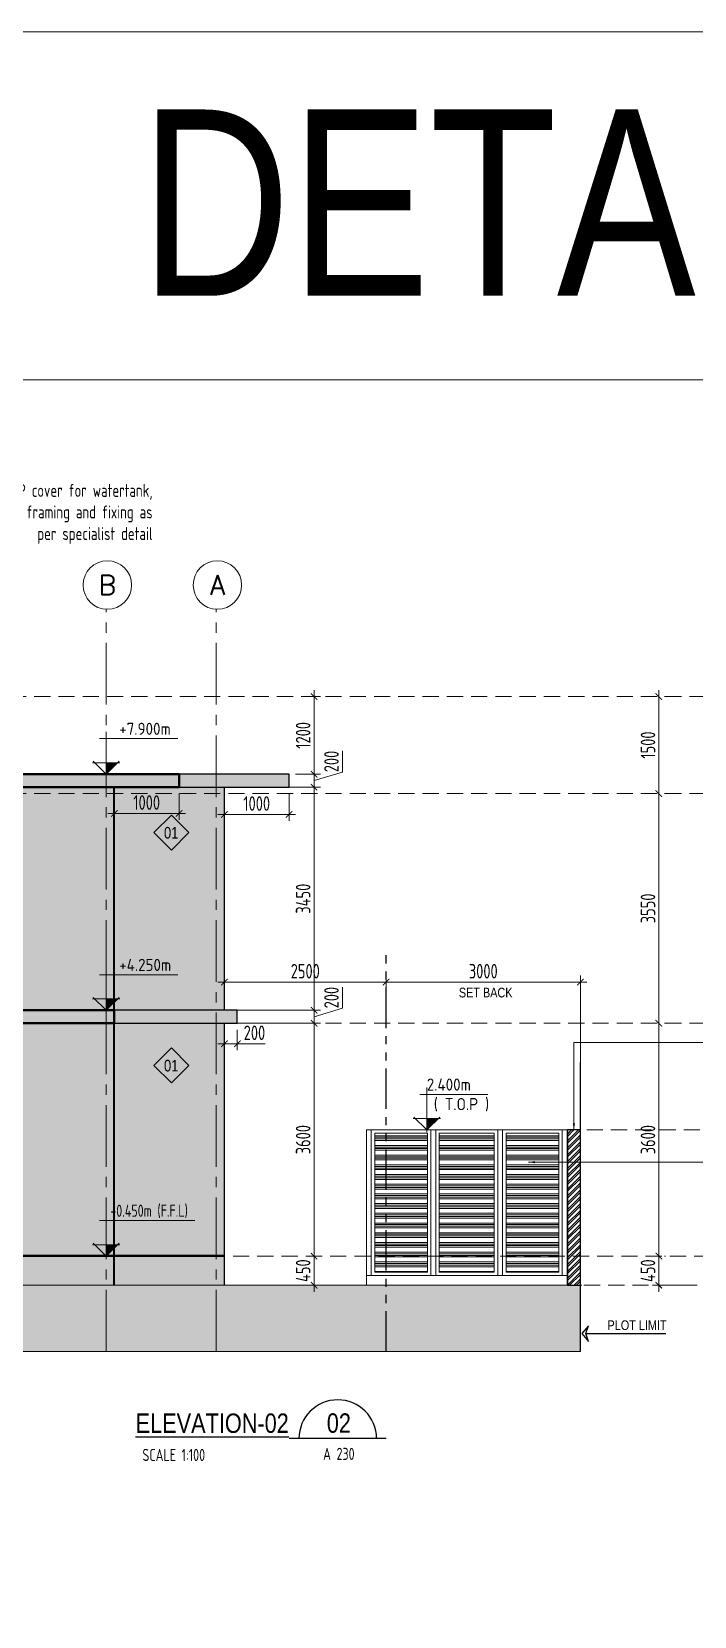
# Model space of a CAD drawing. Header units: millimetres. Extents: x -30697 to 201471, y -29614 to 19378.
# Drawn here: x 55578 to 65814, y -5118 to 19378 of the extents above; entities that cross this region are included whole.
import ezdxf
from ezdxf.enums import TextEntityAlignment as Align

# ---------------------------------------------------------------- set-up
doc = ezdxf.new("R2010")
doc.units = ezdxf.units.MM
doc.header["$MEASUREMENT"] = 0
doc.header["$PDMODE"] = 1
for name, pattern in [('1735 X DT-5BR-ELE_02$0$DASHED', [0.75, 0.5, -0.25]), ('1735 X DT-5BR-ELE_02$0$PHANTOM', [2.5, 1.25, -0.25, 0.25, -0.25, 0.25, -0.25]), ('ACAD_ISO02W100', [15, 12, -3]), ('CENTER2', [28.575, 19.05, -3.175, 3.175, -3.175])]:
    doc.linetypes.add(name, pattern=pattern)
for name, color, linetype, lineweight, plot in [('00--ORIGIN', 6, 'Continuous', 0, False), ('00--ORIGIN POINT', 200, 'Continuous', 20, False), ('1735 X DT-5BR-ELE_02$0$00--ORIGIN', 6, 'Continuous', 0, False), ('1735 X DT-5BR-ELE_02$0$00--ORIGIN POINT', 200, 'Continuous', 20, False)]:
    doc.layers.add(name, color=color, linetype=linetype, lineweight=lineweight, plot=plot)
for name, color, linetype in [('01--VIEW-TITLE', 7, 'Continuous'), ('05--PLOT MARK', 2, 'Continuous'), ('08--WINREF-1', 8, 'Continuous'), ('1735 X DT-5BR-ELE_02$0$0-LOUVERS', 252, 'Continuous'), ('1735 X DT-5BR-ELE_02$0$PLOT', 10, 'Continuous'), ('1735 X DT-5BR-ELE_02$0$Z-BUILDING SETBACK', 150, '1735 X DT-5BR-ELE_02$0$PHANTOM')]:
    doc.layers.add(name, color=color, linetype=linetype)
for name, color, linetype, lineweight in [('03--GRID', 252, 'CENTER2', 5), ('03--GRIDBUBBLE', 8, 'Continuous', 18), ('03--GRIDTEXT', 4, 'Continuous', 40), ('05--LEADER', 8, 'Continuous', 13), ('05--TEXT-2', 2, 'Continuous', 25), ('05--TEXT-3', 3, 'Continuous', 35), ('07--DIM-2', 2, 'Continuous', 25), ('08--TAG REF', 7, 'Continuous', 25), ('1735 X DT-5BR-ELE_02$0$04--HATCH-3', 251, 'Continuous', 9), ('1735 X DT-5BR-ELE_02$0$06--LINE-2', 2, 'Continuous', 25), ('1735 X DT-5BR-ELE_02$0$06--LINE-3', 3, 'Continuous', 35), ('1735 X DT-5BR-ELE_02$0$06--LINE-4', 4, 'Continuous', 40), ('1735 X DT-5BR-ELE_02$0$07--DIM-2', 2, 'Continuous', 25), ('1735 X DT-5BR-ELE_02$0$F--BLOCKWALL-2', 2, 'Continuous', 25), ('1735 X DT-5BR-ELE_02$0$G--STELWRK-0', 8, 'Continuous', 13), ('1735 X DT-5BR-ELE_02$0$Q--KERBS', 1, 'Continuous', 18), ('1735 X DT-5BR-ELE_02$0$W--ELV-1', 250, '1735 X DT-5BR-ELE_02$0$DASHED', 9), ('1735 X DT-5BR-ELE_02$0$Z--GROOVES', 7, 'Continuous', 9), ('1735 X DT-5BR-ELE_02$0$Z--GROOVES-DUMMY.', 252, 'Continuous', 9), ('M--PLASTER-0', 8, 'Continuous', 13), ('W--ELEV-2', 7, 'Continuous', 20)]:
    doc.layers.add(name, color=color, linetype=linetype, lineweight=lineweight)
doc.layers.add('1735 X DT-5BR-ELE_02$0$L--SHADE-1', color=7, linetype='Continuous', lineweight=20, true_color=0xf5f5f5)
doc.styles.add('Ariel', font='arial.ttf', dxfattribs={"width": 0.8})
doc.styles.add('ISO', font='isocp2.shx', dxfattribs={"width": 0.8})
doc.styles.add('ROMANS', font='romans.shx')
doc.styles.add('style1', font='arial.ttf', dxfattribs={"width": 0.8, "height": 250})
doc.dimstyles.new('1-100_AR', dxfattribs={"dimtxt": 225, "dimasz": 100, "dimexe": 100, "dimexo": 100, "dimgap": 0, "dimtad": 0, "dimzin": 12, "dimdsep": 46, "dimtxsty": 'ISO', "dimblk": 'ARCHTICK', "dimcen": 100, "dimdle": 100, "dimclrd": 8, "dimclre": 9, "dimclrt": 2, "dimadec": 0, "dimazin": 0, "dimtfac": 1, "dimtmove": 0, "dimatfit": 2, "dimldrblk": 'ARCHTICK', "dimfxl": 1, "dimtvp": 0.75, "dimtolj": 1, "dimtzin": 12, "dimlwd": 9, "dimlwe": 9, "dimarcsym": 0})
doc.dimstyles.new('Copy of 1-100_AR LEADER', dxfattribs={"dimtxt": 200, "dimasz": 100, "dimexe": 100, "dimexo": 100, "dimgap": 0, "dimtad": 0, "dimdec": 0, "dimzin": 12, "dimdsep": 46, "dimtxsty": 'ISO', "dimcen": 150, "dimdle": 100, "dimclrd": 8, "dimclre": 9, "dimclrt": 2, "dimadec": 0, "dimazin": 0, "dimtfac": 1, "dimtdec": 0, "dimtmove": 0, "dimatfit": 2, "dimfxl": 1, "dimtvp": 0.75, "dimtolj": 1, "dimtzin": 12, "dimlwd": 9, "dimlwe": 9, "dimarcsym": 0})
pattern_1 = [(180, (-108127.42, 12586.46), (-3e-14, -150), []), (180, (-108152.42, 12611.46), (-3e-14, -150), []), (180, (-108177.42, 12636.46), (-3e-14, -150), []), (180, (-108202.42, 12661.46), (-3e-14, -150), [])]

# ---------------------------------------------------------------- blocks, each defined once
blk = doc.blocks.new('*U382')
at = {"layer": '1735 X DT-5BR-ELE_02$0$Z--GROOVES-DUMMY.', "ltscale": 25, "transparency": 33554623}
h = blk.add_hatch(color=256, dxfattribs=at)
h.dxf.hatch_style = 1
h.paths.add_polyline_path([(0, 15), (0, 0), (9775, 0), (9775, 15)])
at = {"layer": '1735 X DT-5BR-ELE_02$0$Z--GROOVES', "ltscale": 25}
blk.add_lwpolyline([(0, 15), (0, 0), (9775, 0), (9775, 15)], close=True, dxfattribs=at)
blk = doc.blocks.new('*U379')
at = {"layer": '1735 X DT-5BR-ELE_02$0$Z--GROOVES-DUMMY.', "ltscale": 25, "transparency": 33554623}
h = blk.add_hatch(color=256, dxfattribs=at)
h.dxf.hatch_style = 1
h.paths.add_polyline_path([(0, 15), (0, 0), (1700, 0), (1700, 15)])
at = {"layer": '1735 X DT-5BR-ELE_02$0$Z--GROOVES', "ltscale": 25}
blk.add_lwpolyline([(0, 15), (0, 0), (1700, 0), (1700, 15)], close=True, dxfattribs=at)
blk = doc.blocks.new('*U372')
at = {"layer": '1735 X DT-5BR-ELE_02$0$L--SHADE-1', "transparency": 33554687}
h = blk.add_hatch(color=256, dxfattribs=at)
h.dxf.hatch_style = 1
h.paths.add_polyline_path([(0, 0), (-1700, 0), (-1700, -200), (0, -200)])
at = {"layer": '1735 X DT-5BR-ELE_02$0$06--LINE-2'}
blk.add_lwpolyline([(0, 0), (-1700, 0), (-1700, -200), (0, -200)], close=True, dxfattribs=at)
blk = doc.blocks.new('*U373')
at = {"layer": '1735 X DT-5BR-ELE_02$0$L--SHADE-1', "transparency": 33554687}
h = blk.add_hatch(color=256, dxfattribs=at)
h.dxf.hatch_style = 1
h.paths.add_polyline_path([(0, 0), (-1900, 0), (-1900, -200), (0, -200)])
at = {"layer": '1735 X DT-5BR-ELE_02$0$06--LINE-2'}
blk.add_lwpolyline([(0, 0), (-1900, 0), (-1900, -200), (0, -200)], close=True, dxfattribs=at)
blk = doc.blocks.new('*U375')
at = {"layer": '1735 X DT-5BR-ELE_02$0$L--SHADE-1', "transparency": 33554687}
h = blk.add_hatch(color=256, dxfattribs=at)
h.dxf.hatch_style = 1
h.paths.add_polyline_path([(0, 200), (-18350, 200), (-18350, 0), (0, 0)])
at = {"layer": '1735 X DT-5BR-ELE_02$0$06--LINE-4'}
blk.add_lwpolyline([(0, 200), (-18350, 200), (-18350, 0), (0, 0)], close=True, dxfattribs=at)
blk = doc.blocks.new('*U378')
at = {"layer": '1735 X DT-5BR-ELE_02$0$L--SHADE-1', "transparency": 33554687}
h = blk.add_hatch(color=256, dxfattribs=at)
h.dxf.hatch_style = 1
h.paths.add_polyline_path([(0, 200), (-16550, 200), (-16550, 0), (0, 0)])
at = {"layer": '1735 X DT-5BR-ELE_02$0$06--LINE-4'}
blk.add_lwpolyline([(0, 200), (-16550, 200), (-16550, 0), (0, 0)], close=True, dxfattribs=at)
blk = doc.blocks.new('1735 X DT-5BR-ELE_02$0$WATER ENC')
at = {"layer": '1735 X DT-5BR-ELE_02$0$G--STELWRK-0'}
h = blk.add_hatch(dxfattribs=at)
h.set_pattern_fill('ANSI34', color=252, scale=200, angle=135, style=0)
h.set_pattern_definition(pattern_1)
h.paths.add_polyline_path([(943, -50), (128, -50), (128, -2200), (943, -2200)])
h = blk.add_hatch(dxfattribs=at)
h.set_pattern_fill('ANSI34', color=252, scale=200, angle=135, style=0)
h.set_pattern_definition(pattern_1)
h.paths.add_polyline_path([(1124, -50), (1977, -50), (1977, -2200), (1124, -2200)])
h = blk.add_hatch(dxfattribs=at)
h.set_pattern_fill('ANSI34', color=252, scale=200, angle=135, style=0)
h.set_pattern_definition([(180, (-107094.09, 12586.46), (-3e-14, -150), []), (180, (-107119.09, 12611.46), (-3e-14, -150), []), (180, (-107144.09, 12636.46), (-3e-14, -150), []), (180, (-107169.09, 12661.46), (-3e-14, -150), [])])
h.paths.add_polyline_path([(2157, -50), (2972, -50), (2972, -2200), (2157, -2200)])
blk.add_lwpolyline([(3100, -2250), (3100, 0), (0, 0), (0, -2250)], dxfattribs=at)
blk.add_lwpolyline([(3100, -2250), (3100, 0), (0, 0), (0, -2250)], dxfattribs=at)
for points in [[(0, 0), (75, 0), (75, -2250), (0, -2250)], [(996, 0), (1071, 0), (1071, -2250), (996, -2250)], [(2029, 0), (2104, 0), (2104, -2250), (2029, -2250)], [(3025, 0), (3100, 0), (3100, -2250), (3025, -2250)], [(943, -50), (128, -50), (128, -2200), (943, -2200)], [(1124, -50), (1977, -50), (1977, -2200), (1124, -2200)], [(2157, -50), (2972, -50), (2972, -2200), (2157, -2200)], [(0, -2400), (3100, -2400), (3100, -2250), (0, -2250)]]:
    blk.add_lwpolyline(points, close=True, dxfattribs=at)
blk = doc.blocks.new('1735 X DT-5BR-ELE_02')
at = {"layer": '1735 X DT-5BR-ELE_02$0$04--HATCH-3'}
h = blk.add_hatch(color=251, dxfattribs=at)
h.dxf.hatch_style = 1
h.paths.add_polyline_path([(34054, 0), (64054, 0), (64054, -1025), (34054, -1025)])
at = {"layer": '1735 X DT-5BR-ELE_02$0$F--BLOCKWALL-2', "transparency": 33554687}
h = blk.add_hatch(dxfattribs=at)
h.set_pattern_fill('ANSI32', color=252, scale=200)
h.paths.add_polyline_path([(63854, 0), (64054, 0), (64054, 2400), (63854, 2400)])
at = {"layer": '1735 X DT-5BR-ELE_02$0$L--SHADE-1', "transparency": 33554687}
h = blk.add_hatch(color=256, dxfattribs=at)
h.dxf.hatch_style = 1
h.paths.add_polyline_path([(51804, 4250), (56854, 4250), (56854, 7700), (51804, 7700)])
h = blk.add_hatch(color=256, dxfattribs=at)
h.dxf.hatch_style = 1
h.paths.add_polyline_path([(56854, 7700), (58554, 7700), (58554, 4250), (56854, 4250)])
h = blk.add_hatch(color=256, dxfattribs=at)
h.dxf.hatch_style = 1
h.paths.add_polyline_path([(56854, 4050), (51804, 4050), (51804, 465), (56854, 465)])
h = blk.add_hatch(color=256, dxfattribs=at)
h.dxf.hatch_style = 1
h.paths.add_polyline_path([(58554, 4050), (56854, 4050), (56854, 465), (58554, 465)])
h = blk.add_hatch(color=256, dxfattribs=at)
h.dxf.hatch_style = 1
h.paths.add_polyline_path([(40504, 450), (58554, 450), (58554, 0), (40504, 0)])
at = {"layer": '1735 X DT-5BR-ELE_02$0$00--ORIGIN'}
for points in [[(51804, 4250), (56854, 4250), (56854, 7700), (51804, 7700)], [(56854, 7700), (58554, 7700), (58554, 4250), (56854, 4250)], [(56854, 4050), (51804, 4050), (51804, 465), (56854, 465)], [(58554, 4050), (56854, 4050), (56854, 465), (58554, 465)], [(40504, 450), (58554, 450), (58554, 0), (40504, 0)]]:
    blk.add_lwpolyline(points, close=True, dxfattribs=at)
at = {"layer": '1735 X DT-5BR-ELE_02$0$00--ORIGIN POINT', "ltscale": 25}
blk.add_lwpolyline([(34054, 0), (64054, 0), (64054, -1025), (34054, -1025)], close=True, dxfattribs=at)
at = {"layer": '1735 X DT-5BR-ELE_02$0$06--LINE-2'}
for p, q in [((57854, 7700), (57854, 7900)), ((40504, 450), (56854, 450)), ((56854, 450), (58554, 450))]:
    blk.add_line(p, q, dxfattribs=at)
at = {"layer": '1735 X DT-5BR-ELE_02$0$06--LINE-3'}
for p, q in [((56854, 4250), (56854, 7700)), ((56854, 0), (56854, 4050))]:
    blk.add_line(p, q, dxfattribs=at)
at = {"layer": '1735 X DT-5BR-ELE_02$0$07--DIM-2'}
for p, q in [((58554, 4250), (58554, 7700)), ((58554, 0), (58554, 4050))]:
    blk.add_line(p, q, dxfattribs=at)
at = {"layer": '1735 X DT-5BR-ELE_02$0$F--BLOCKWALL-2'}
blk.add_lwpolyline([(63854, 0), (64054, 0), (64054, 2400), (63854, 2400)], close=True, dxfattribs=at)
at = {"layer": '1735 X DT-5BR-ELE_02$0$PLOT', "linetype": '1735 X DT-5BR-ELE_02$0$DASHED', "ltscale": 300, "const_width": 25, "flags": 128}
blk.add_lwpolyline([(64054, -1025), (64054, 3443)], dxfattribs=at)
at = {"layer": '1735 X DT-5BR-ELE_02$0$Q--KERBS'}
blk.add_lwpolyline([(64079, 0), (34054, 0)], dxfattribs=at)
at = {"layer": '1735 X DT-5BR-ELE_02$0$W--ELV-1', "ltscale": 500}
for p, q in [((67491, 9100), (33133, 9100)), ((67491, 9100), (33133, 9100)), ((67491, 7600), (33133, 7600)), ((67491, 4050), (33133, 4050)), ((67402, 2400), (64054, 2400)), ((67563, 450), (33133, 450)), ((68109, 0), (33133, 0))]:
    blk.add_line(p, q, dxfattribs=at)
at = {"layer": '1735 X DT-5BR-ELE_02$0$Z-BUILDING SETBACK', "ltscale": 500}
blk.add_line((61054, -1025), (61054, 5152), dxfattribs=at)
at = {"layer": '1735 X DT-5BR-ELE_02$0$0-LOUVERS', "xscale": -1}
blk.add_blockref('1735 X DT-5BR-ELE_02$0$WATER ENC', (63849, 2402), dxfattribs=at)
at = {"layer": '1735 X DT-5BR-ELE_02$0$06--LINE-2'}
for name, p in [('*U372', (59554, 7900)), ('*U373', (58754, 4250))]:
    blk.add_blockref(name, p, dxfattribs=at)
at = {"layer": '1735 X DT-5BR-ELE_02$0$06--LINE-4'}
for name, p in [('*U375', (57854, 7700)), ('*U378', (56854, 4050))]:
    blk.add_blockref(name, p, dxfattribs=at)
at = {"layer": '1735 X DT-5BR-ELE_02$0$Z--GROOVES-DUMMY.', "ltscale": 25, "xscale": -1, "rotation": 180}
blk.add_blockref('*U382', (47404, 465), dxfattribs=at)
at = {"layer": '1735 X DT-5BR-ELE_02$0$Z--GROOVES-DUMMY.', "ltscale": 25, "rotation": 180}
blk.add_blockref('*U379', (58554, 465), dxfattribs=at)
blk = doc.blocks.new('V-TITLE1')
at = {"layer": '01--VIEW-TITLE', "color": 4}
blk.add_line((1000, 0), (-1000, 0), dxfattribs=at)
at = {"layer": '01--VIEW-TITLE', "color": 2}
blk.add_arc((0, 0), 800, 0, 180, dxfattribs=at)
at = {"layer": '01--VIEW-TITLE', "color": 4, "style": 'Ariel', "width": 0.8}
blk.add_attdef('VIEWREF', text='', height=400, dxfattribs=at).set_placement((-1008, 118), align=Align.RIGHT)
blk.add_attdef('VREF', text='', height=400, dxfattribs=at).set_placement((23, 321), align=Align.MIDDLE)
at = {"layer": '01--VIEW-TITLE', "color": 2, "style": 'ISO', "width": 0.8}
blk.add_attdef('SCALE', text='', height=250, dxfattribs=at).set_placement((-1028, -462), align=Align.RIGHT)
blk.add_attdef('DWGREF', text='', height=250, dxfattribs=at).set_placement((23, -315), align=Align.MIDDLE)
blk = doc.blocks.new('*U29')
at = {"color": 2}
for p, q in [((1256, 734), (-141, 734)), ((0, 875), (0, -46)), ((-280, 234), (280, 234)), ((0, 0), (-267, 267)), ((267, 267), (0, 0))]:
    blk.add_line(p, q, dxfattribs=at)
blk.add_solid([(0, 234), (234, 234), (0, 0), (234, 234)], dxfattribs=at)
at = {"layer": '00--ORIGIN POINT', "linetype": 'ACAD_ISO02W100', "ltscale": 5}
blk.add_line((270, 0), (-270, 0), dxfattribs=at)
at = {"style": 'ISO', "width": 0.8}
for tag, p in [('LEVEL', (225, 782)), ('FLOOR', (225, 406))]:
    blk.add_attdef(tag, p, '', height=250, dxfattribs=at)
blk = doc.blocks.new('_ArchTick')
at = {"color": 0, "const_width": 0.15}
blk.add_lwpolyline([(-0.5, -0.5), (0.5, 0.5)], dxfattribs=at)
blk = doc.blocks.new('*D45')
at = {"layer": '07--DIM-2', "color": 8, "lineweight": 9, "transparency": 16777216}
blk.add_line((65267, 350), (65267, 4150), dxfattribs=at)
at = {"layer": '07--DIM-2', "color": 9, "lineweight": 9, "transparency": 16777216}
for p, q in [((65355, 4050), (65367, 4050)), ((65355, 450), (65367, 450))]:
    blk.add_line(p, q, dxfattribs=at)
at = {"layer": 'Defpoints', "color": 0, "transparency": 16777216}
for p in [(65255, 4050), (65267, 4050), (65255, 450)]:
    blk.add_point(p, dxfattribs=at)
at = {"layer": '07--DIM-2', "color": 8, "lineweight": 9, "transparency": 16777216, "xscale": 100, "yscale": 100, "zscale": 100}
for p, rotation in [((65267, 4050), 90), ((65267, 450), 270)]:
    blk.add_blockref('_ArchTick', p, dxfattribs=dict(at, rotation=rotation))
at = {"layer": '07--DIM-2', "color": 2, "transparency": 16777216, "insert": (65099, 2250), "char_height": 225, "attachment_point": 5, "rotation": 90, "style": 'ISO'}
blk.add_mtext('\\A1;3600', dxfattribs=at)
blk = doc.blocks.new('*D46')
at = {"layer": '07--DIM-2', "color": 8, "lineweight": 9, "transparency": 16777216}
blk.add_line((65267, 3950), (65267, 7700), dxfattribs=at)
at = {"layer": '07--DIM-2', "color": 9, "lineweight": 9, "transparency": 16777216}
for p, q in [((65355, 7600), (65367, 7600)), ((65355, 4050), (65367, 4050))]:
    blk.add_line(p, q, dxfattribs=at)
at = {"layer": 'Defpoints', "color": 0, "transparency": 16777216}
for p in [(65255, 7600), (65267, 7600), (65255, 4050)]:
    blk.add_point(p, dxfattribs=at)
at = {"layer": '07--DIM-2', "color": 8, "lineweight": 9, "transparency": 16777216, "xscale": 100, "yscale": 100, "zscale": 100}
for p, rotation in [((65267, 7600), 90), ((65267, 4050), 270)]:
    blk.add_blockref('_ArchTick', p, dxfattribs=dict(at, rotation=rotation))
at = {"layer": '07--DIM-2', "color": 2, "transparency": 16777216, "insert": (65099, 5825), "char_height": 225, "attachment_point": 5, "rotation": 90, "style": 'ISO'}
blk.add_mtext('\\A1;3550', dxfattribs=at)
blk = doc.blocks.new('*D47')
at = {"layer": '07--DIM-2', "color": 8, "lineweight": 9, "transparency": 16777216}
blk.add_line((65267, 7500), (65267, 9200), dxfattribs=at)
at = {"layer": '07--DIM-2', "color": 9, "lineweight": 9, "transparency": 16777216}
for p, q in [((65355, 9100), (65367, 9100)), ((65355, 7600), (65367, 7600))]:
    blk.add_line(p, q, dxfattribs=at)
at = {"layer": 'Defpoints', "color": 0, "transparency": 16777216}
for p in [(65255, 9100), (65267, 9100), (65255, 7600)]:
    blk.add_point(p, dxfattribs=at)
at = {"layer": '07--DIM-2', "color": 8, "lineweight": 9, "transparency": 16777216, "xscale": 100, "yscale": 100, "zscale": 100}
for p, rotation in [((65267, 9100), 90), ((65267, 7600), 270)]:
    blk.add_blockref('_ArchTick', p, dxfattribs=dict(at, rotation=rotation))
at = {"layer": '07--DIM-2', "color": 2, "transparency": 16777216, "insert": (65099, 8350), "char_height": 225, "attachment_point": 5, "rotation": 90, "style": 'ISO'}
blk.add_mtext('\\A1;1500', dxfattribs=at)
blk = doc.blocks.new('*D48')
at = {"layer": '07--DIM-2', "color": 8, "lineweight": 9, "transparency": 16777216}
blk.add_line((65267, 550), (65267, -100), dxfattribs=at)
at = {"layer": '07--DIM-2', "color": 9, "lineweight": 9, "transparency": 16777216}
for p, q in [((65355, 450), (65367, 450)), ((65605, 0), (65167, 0))]:
    blk.add_line(p, q, dxfattribs=at)
at = {"layer": 'Defpoints', "color": 0, "transparency": 16777216}
for p in [(65255, 450), (65267, 0), (65705, 0)]:
    blk.add_point(p, dxfattribs=at)
at = {"layer": '07--DIM-2', "color": 8, "lineweight": 9, "transparency": 16777216, "xscale": 100, "yscale": 100, "zscale": 100}
for p, rotation in [((65267, 450), 90), ((65267, 0), 270)]:
    blk.add_blockref('_ArchTick', p, dxfattribs=dict(at, rotation=rotation))
at = {"layer": '07--DIM-2', "color": 2, "transparency": 16777216, "insert": (65099, 225), "char_height": 225, "attachment_point": 5, "rotation": 90, "style": 'ISO'}
blk.add_mtext('\\A1;450', dxfattribs=at)
blk = doc.blocks.new('*D57')
at = {"layer": '07--DIM-2', "color": 9, "lineweight": 9, "transparency": 16777216}
for p, q in [((58754, 4050), (60040, 4050)), ((59973, 450), (60040, 450))]:
    blk.add_line(p, q, dxfattribs=at)
at = {"layer": '07--DIM-2', "color": 8, "lineweight": 9, "transparency": 16777216}
blk.add_line((59940, 350), (59940, 4150), dxfattribs=at)
at = {"layer": 'Defpoints', "color": 0, "transparency": 16777216}
for p in [(58654, 4050), (59940, 4050), (59873, 450)]:
    blk.add_point(p, dxfattribs=at)
at = {"layer": '07--DIM-2', "color": 8, "lineweight": 9, "transparency": 16777216, "xscale": 100, "yscale": 100, "zscale": 100}
for p, rotation in [((59940, 4050), 90), ((59940, 450), 270)]:
    blk.add_blockref('_ArchTick', p, dxfattribs=dict(at, rotation=rotation))
at = {"layer": '07--DIM-2', "color": 2, "transparency": 16777216, "insert": (59771, 2250), "char_height": 225, "attachment_point": 5, "rotation": 90, "style": 'ISO'}
blk.add_mtext('\\A1;3600', dxfattribs=at)
blk = doc.blocks.new('*D58')
at = {"layer": '07--DIM-2', "color": 8, "lineweight": 9, "transparency": 16777216}
for p, q in [((60378, 4281), (60378, 4610)), ((59940, 3950), (59940, 4350)), ((59940, 4150), (60378, 4281))]:
    blk.add_line(p, q, dxfattribs=at)
at = {"layer": '07--DIM-2', "color": 9, "lineweight": 9, "transparency": 16777216}
for p, q in [((58754, 4250), (60040, 4250)), ((58754, 4050), (60040, 4050))]:
    blk.add_line(p, q, dxfattribs=at)
at = {"layer": 'Defpoints', "color": 0, "transparency": 16777216}
for p in [(58654, 4250), (59940, 4250), (58654, 4050)]:
    blk.add_point(p, dxfattribs=at)
at = {"layer": '07--DIM-2', "color": 8, "lineweight": 9, "transparency": 16777216, "xscale": 100, "yscale": 100, "zscale": 100}
for p, rotation in [((59940, 4250), 90), ((59940, 4050), 270)]:
    blk.add_blockref('_ArchTick', p, dxfattribs=dict(at, rotation=rotation))
at = {"layer": '07--DIM-2', "color": 2, "transparency": 16777216, "insert": (60209, 4446), "char_height": 225, "attachment_point": 5, "rotation": 90, "style": 'ISO'}
blk.add_mtext('\\A1;200', dxfattribs=at)
blk = doc.blocks.new('*D59')
at = {"layer": '07--DIM-2', "color": 9, "lineweight": 9, "transparency": 16777216}
for p, q in [((59554, 7700), (60040, 7700)), ((58754, 4250), (60040, 4250))]:
    blk.add_line(p, q, dxfattribs=at)
at = {"layer": '07--DIM-2', "color": 8, "lineweight": 9, "transparency": 16777216}
blk.add_line((59940, 4150), (59940, 7800), dxfattribs=at)
at = {"layer": 'Defpoints', "color": 0, "transparency": 16777216}
for p in [(59454, 7700), (59940, 7700), (58654, 4250)]:
    blk.add_point(p, dxfattribs=at)
at = {"layer": '07--DIM-2', "color": 8, "lineweight": 9, "transparency": 16777216, "xscale": 100, "yscale": 100, "zscale": 100}
for p, rotation in [((59940, 7700), 90), ((59940, 4250), 270)]:
    blk.add_blockref('_ArchTick', p, dxfattribs=dict(at, rotation=rotation))
at = {"layer": '07--DIM-2', "color": 2, "transparency": 16777216, "insert": (59771, 5975), "char_height": 225, "attachment_point": 5, "rotation": 90, "style": 'ISO'}
blk.add_mtext('\\A1;3450', dxfattribs=at)
blk = doc.blocks.new('*D69')
at = {"layer": '07--DIM-2', "color": 8, "lineweight": 9, "transparency": 16777216}
blk.add_line((60954, 4686), (64154, 4686), dxfattribs=at)
at = {"layer": '07--DIM-2', "color": 9, "lineweight": 9, "transparency": 16777216}
for p, q in [((61054, 4548), (61054, 4786)), ((64054, 2827), (64054, 4786))]:
    blk.add_line(p, q, dxfattribs=at)
at = {"layer": 'Defpoints', "color": 0, "transparency": 16777216}
for p in [(64054, 4686), (61054, 4448), (64054, 2727)]:
    blk.add_point(p, dxfattribs=at)
at = {"layer": '07--DIM-2', "color": 8, "lineweight": 9, "transparency": 16777216, "xscale": 100, "yscale": 100, "zscale": 100, "rotation": 180}
blk.add_blockref('_ArchTick', (61054, 4686), dxfattribs=at)
at = {"layer": '07--DIM-2', "color": 8, "lineweight": 9, "transparency": 16777216, "xscale": 100, "yscale": 100, "zscale": 100}
blk.add_blockref('_ArchTick', (64054, 4686), dxfattribs=at)
at = {"layer": '07--DIM-2', "color": 2, "transparency": 16777216, "insert": (62554, 4854), "char_height": 225, "attachment_point": 5, "style": 'ISO'}
blk.add_mtext('\\A1;3000', dxfattribs=at)
blk = doc.blocks.new('*D70')
at = {"layer": '07--DIM-2', "color": 8, "lineweight": 9, "transparency": 16777216}
blk.add_line((58454, 4686), (61154, 4686), dxfattribs=at)
at = {"layer": '07--DIM-2', "color": 9, "lineweight": 9, "transparency": 16777216}
for p, q in [((58554, 4648), (58554, 4786)), ((61054, 4548), (61054, 4786))]:
    blk.add_line(p, q, dxfattribs=at)
at = {"layer": 'Defpoints', "color": 0, "transparency": 16777216}
for p in [(61054, 4686), (58554, 4548), (61054, 4448)]:
    blk.add_point(p, dxfattribs=at)
at = {"layer": '07--DIM-2', "color": 8, "lineweight": 9, "transparency": 16777216, "xscale": 100, "yscale": 100, "zscale": 100, "rotation": 180}
blk.add_blockref('_ArchTick', (58554, 4686), dxfattribs=at)
at = {"layer": '07--DIM-2', "color": 8, "lineweight": 9, "transparency": 16777216, "xscale": 100, "yscale": 100, "zscale": 100}
blk.add_blockref('_ArchTick', (61054, 4686), dxfattribs=at)
at = {"layer": '07--DIM-2', "color": 2, "transparency": 16777216, "insert": (59804, 4854), "char_height": 225, "attachment_point": 5, "style": 'ISO'}
blk.add_mtext('\\A1;2500', dxfattribs=at)
blk = doc.blocks.new('*D74')
at = {"layer": '07--DIM-2', "color": 8, "lineweight": 9, "transparency": 16777216}
blk.add_line((59940, 550), (59940, -100), dxfattribs=at)
at = {"layer": '07--DIM-2', "color": 9, "lineweight": 9, "transparency": 16777216}
for p, q in [((59973, 450), (60040, 450)), ((60841, 0), (59840, 0))]:
    blk.add_line(p, q, dxfattribs=at)
at = {"layer": 'Defpoints', "color": 0, "transparency": 16777216}
for p in [(59873, 450), (59940, 0), (60941, 0)]:
    blk.add_point(p, dxfattribs=at)
at = {"layer": '07--DIM-2', "color": 8, "lineweight": 9, "transparency": 16777216, "xscale": 100, "yscale": 100, "zscale": 100}
for p, rotation in [((59940, 450), 90), ((59940, 0), 270)]:
    blk.add_blockref('_ArchTick', p, dxfattribs=dict(at, rotation=rotation))
at = {"layer": '07--DIM-2', "color": 2, "transparency": 16777216, "insert": (59771, 225), "char_height": 225, "attachment_point": 5, "rotation": 90, "style": 'ISO'}
blk.add_mtext('\\A1;450', dxfattribs=at)
blk = doc.blocks.new('GRUDH')
at = {"layer": '03--GRIDBUBBLE'}
blk.add_circle((0, 0), 499, dxfattribs=at)
at = {"layer": '03--GRIDTEXT', "style": 'Ariel', "width": 0.8, "flags": 4}
blk.add_attdef('GRID', text='', height=400, dxfattribs=at).set_placement((0, 0), align=Align.MIDDLE_CENTER)
blk = doc.blocks.new('*D83')
at = {"layer": '07--DIM-2', "color": 8, "lineweight": 9, "transparency": 16777216}
for p, q in [((60378, 7931), (60378, 8260)), ((59940, 7600), (59940, 8000)), ((59940, 7800), (60378, 7931))]:
    blk.add_line(p, q, dxfattribs=at)
at = {"layer": '07--DIM-2', "color": 9, "lineweight": 9, "transparency": 16777216}
for p, q in [((59654, 7900), (60040, 7900)), ((59554, 7700), (60040, 7700))]:
    blk.add_line(p, q, dxfattribs=at)
at = {"layer": 'Defpoints', "color": 0, "transparency": 16777216}
for p in [(59554, 7900), (59940, 7900), (59454, 7700)]:
    blk.add_point(p, dxfattribs=at)
at = {"layer": '07--DIM-2', "color": 8, "lineweight": 9, "transparency": 16777216, "xscale": 100, "yscale": 100, "zscale": 100}
for p, rotation in [((59940, 7900), 90), ((59940, 7700), 270)]:
    blk.add_blockref('_ArchTick', p, dxfattribs=dict(at, rotation=rotation))
at = {"layer": '07--DIM-2', "color": 2, "transparency": 16777216, "insert": (60209, 8096), "char_height": 225, "attachment_point": 5, "rotation": 90, "style": 'ISO'}
blk.add_mtext('\\A1;200', dxfattribs=at)
blk = doc.blocks.new('*D84')
at = {"layer": '07--DIM-2', "color": 8, "lineweight": 9, "transparency": 16777216}
blk.add_line((59940, 7800), (59940, 9200), dxfattribs=at)
at = {"layer": '07--DIM-2', "color": 9, "lineweight": 9, "transparency": 16777216}
for p, q in [((59977, 9100), (60040, 9100)), ((59654, 7900), (60040, 7900))]:
    blk.add_line(p, q, dxfattribs=at)
at = {"layer": 'Defpoints', "color": 0, "transparency": 16777216}
for p in [(59877, 9100), (59940, 9100), (59554, 7900)]:
    blk.add_point(p, dxfattribs=at)
at = {"layer": '07--DIM-2', "color": 8, "lineweight": 9, "transparency": 16777216, "xscale": 100, "yscale": 100, "zscale": 100}
for p, rotation in [((59940, 9100), 90), ((59940, 7900), 270)]:
    blk.add_blockref('_ArchTick', p, dxfattribs=dict(at, rotation=rotation))
at = {"layer": '07--DIM-2', "color": 2, "transparency": 16777216, "insert": (59771, 8500), "char_height": 225, "attachment_point": 5, "rotation": 90, "style": 'ISO'}
blk.add_mtext('\\A1;1200', dxfattribs=at)
blk = doc.blocks.new('*U19')
at = {"layer": '08--WINREF-1', "color": 2}
blk.add_lwpolyline([(339, 0), (0, -339), (-339, 0), (0, 339)], close=True, dxfattribs=at)
at = {"style": 'Ariel', "width": 0.8}
blk.add_attdef('CB-02', text='', height=225, dxfattribs=at).set_placement((3, -4), align=Align.MIDDLE)
blk = doc.blocks.new('*D93')
at = {"layer": '07--DIM-2', "color": 9, "lineweight": 9, "transparency": 16777216}
for p, q in [((58554, 7600), (58554, 7177)), ((59554, 7600), (59554, 7177))]:
    blk.add_line(p, q, dxfattribs=at)
at = {"layer": '07--DIM-2', "color": 8, "lineweight": 9, "transparency": 16777216}
blk.add_line((58454, 7277), (59654, 7277), dxfattribs=at)
at = {"layer": 'Defpoints', "color": 0, "transparency": 16777216}
for p in [(58554, 7700), (59554, 7700), (59554, 7277)]:
    blk.add_point(p, dxfattribs=at)
at = {"layer": '07--DIM-2', "color": 8, "lineweight": 9, "transparency": 16777216, "xscale": 100, "yscale": 100, "zscale": 100, "rotation": 180}
blk.add_blockref('_ArchTick', (58554, 7277), dxfattribs=at)
at = {"layer": '07--DIM-2', "color": 8, "lineweight": 9, "transparency": 16777216, "xscale": 100, "yscale": 100, "zscale": 100}
blk.add_blockref('_ArchTick', (59554, 7277), dxfattribs=at)
at = {"layer": '07--DIM-2', "color": 2, "transparency": 16777216, "insert": (59054, 7446), "char_height": 225, "attachment_point": 5, "style": 'ISO'}
blk.add_mtext('\\A1;1000', dxfattribs=at)
blk = doc.blocks.new('*D94')
at = {"layer": '07--DIM-2', "color": 9, "lineweight": 9, "transparency": 16777216}
for p, q in [((56854, 7600), (56854, 7194)), ((57854, 7600), (57854, 7194))]:
    blk.add_line(p, q, dxfattribs=at)
at = {"layer": '07--DIM-2', "color": 8, "lineweight": 9, "transparency": 16777216}
blk.add_line((56754, 7294), (57954, 7294), dxfattribs=at)
at = {"layer": 'Defpoints', "color": 0, "transparency": 16777216}
for p in [(56854, 7700), (57854, 7700), (57854, 7294)]:
    blk.add_point(p, dxfattribs=at)
at = {"layer": '07--DIM-2', "color": 8, "lineweight": 9, "transparency": 16777216, "xscale": 100, "yscale": 100, "zscale": 100, "rotation": 180}
blk.add_blockref('_ArchTick', (56854, 7294), dxfattribs=at)
at = {"layer": '07--DIM-2', "color": 8, "lineweight": 9, "transparency": 16777216, "xscale": 100, "yscale": 100, "zscale": 100}
blk.add_blockref('_ArchTick', (57854, 7294), dxfattribs=at)
at = {"layer": '07--DIM-2', "color": 2, "transparency": 16777216, "insert": (57354, 7462), "char_height": 225, "attachment_point": 5, "style": 'ISO'}
blk.add_mtext('\\A1;1000', dxfattribs=at)
blk = doc.blocks.new('*D95')
at = {"layer": '07--DIM-2', "color": 9, "lineweight": 9, "transparency": 16777216}
for p, q in [((58554, 3950), (58554, 3633)), ((58754, 3950), (58754, 3633))]:
    blk.add_line(p, q, dxfattribs=at)
at = {"layer": '07--DIM-2', "color": 8, "lineweight": 9, "transparency": 16777216}
for p, q in [((58454, 3733), (58754, 3733)), ((58754, 3733), (59183, 3733))]:
    blk.add_line(p, q, dxfattribs=at)
at = {"layer": 'Defpoints', "color": 0, "transparency": 16777216}
for p in [(58554, 4050), (58754, 4050), (58754, 3733)]:
    blk.add_point(p, dxfattribs=at)
at = {"layer": '07--DIM-2', "color": 8, "lineweight": 9, "transparency": 16777216, "xscale": 100, "yscale": 100, "zscale": 100, "rotation": 180}
blk.add_blockref('_ArchTick', (58554, 3733), dxfattribs=at)
at = {"layer": '07--DIM-2', "color": 8, "lineweight": 9, "transparency": 16777216, "xscale": 100, "yscale": 100, "zscale": 100}
blk.add_blockref('_ArchTick', (58754, 3733), dxfattribs=at)
at = {"layer": '07--DIM-2', "color": 2, "transparency": 16777216, "insert": (59019, 3902), "char_height": 225, "attachment_point": 5, "style": 'ISO'}
blk.add_mtext('\\A1;200', dxfattribs=at)
blk = doc.blocks.new('*U104')
at = {"color": 2}
for p, q in [((1822, 734), (-141, 734)), ((0, 875), (0, -46)), ((-280, 234), (280, 234)), ((0, 0), (-267, 267)), ((267, 267), (0, 0))]:
    blk.add_line(p, q, dxfattribs=at)
blk.add_solid([(0, 234), (234, 234), (0, 0), (234, 234)], dxfattribs=at)
at = {"layer": '00--ORIGIN POINT', "linetype": 'ACAD_ISO02W100', "ltscale": 5}
blk.add_line((270, 0), (-270, 0), dxfattribs=at)
at = {"style": 'ISO', "width": 0.8}
for tag, p in [('LEVEL', (225, 782)), ('FLOOR', (225, 406))]:
    blk.add_attdef(tag, p, '', height=250, dxfattribs=at)
blk = doc.blocks.new('*U109')
at = {"color": 2}
for p, q in [((1478, 734), (-141, 734)), ((0, 875), (0, -46)), ((-280, 234), (280, 234)), ((0, 0), (-267, 267)), ((267, 267), (0, 0))]:
    blk.add_line(p, q, dxfattribs=at)
blk.add_solid([(0, 234), (234, 234), (0, 0), (234, 234)], dxfattribs=at)
at = {"layer": '00--ORIGIN POINT', "linetype": 'ACAD_ISO02W100', "ltscale": 5}
blk.add_line((270, 0), (-270, 0), dxfattribs=at)
at = {"style": 'ISO', "width": 0.8}
for tag, p in [('LEVEL', (225, 782)), ('FLOOR', (225, 406))]:
    blk.add_attdef(tag, p, '', height=250, dxfattribs=at)

msp = doc.modelspace()

# ---------------------------------------------------------------- linework, layer by layer
at = {"layer": '00--ORIGIN'}
msp.add_lwpolyline([(201470.782, 19377.856), (-30696.803, 19377.856), (-30696.803, 13997.519), (201470.782, 13997.519)], close=True, dxfattribs=at)
at = {"layer": '03--GRID', "ltscale": 50}
for p, q in [((56729.234, -1025.464), (56729.234, 10449.646)), ((58429.234, -1025.464), (58429.234, 10449.646))]:
    msp.add_line(p, q, dxfattribs=at)

# ---------------------------------------------------------------- block references
at = {"layer": '03--GRIDBUBBLE'}
ref = msp.add_blockref('GRUDH', (56746.582, 10823.869), dxfattribs=dict(at, xscale=0.75, yscale=0.75, zscale=0.75, rotation=267.345885247266))
ref.add_attrib('GRID', 'B', dxfattribs={"layer": '03--GRIDTEXT', "height": 300, "style": 'ROMANS'}).set_placement((56746.582, 10823.869), align=Align.MIDDLE_CENTER)
ref = msp.add_blockref('GRUDH', (58446.582, 10823.869), dxfattribs=dict(at, xscale=0.75, yscale=0.75, zscale=0.75, rotation=267.345885247266))
ref.add_attrib('GRID', 'A', dxfattribs={"layer": '03--GRIDTEXT', "height": 300, "style": 'ROMANS'}).set_placement((58446.582, 10823.869), align=Align.MIDDLE_CENTER)

# ---------------------------------------------------------------- texts
at = {"layer": '05--TEXT-2', "insert": (57444.754, 12386.502), "char_height": 200, "width": 2719.12722, "attachment_point": 3, "style": 'ISO'}
msp.add_mtext('GRP cover for watertank, \\Psteel framing and fixing as per specialist detail', dxfattribs=at)
at = {"layer": 'M--PLASTER-0', "color": 6, "insert": (57253.83, 18175.263), "char_height": 2880, "width": 64303.2, "attachment_point": 1, "style": 'style1'}
msp.add_mtext('{\\fSWIS721 BT|b0|i0|c0|p50;DETACHED  - ELEVATIONS}', dxfattribs=at)

# ---------------------------------------------------------------- next in the draw order: block references
msp.add_blockref('1735 X DT-5BR-ELE_02', (0, 0))

# ---------------------------------------------------------------- next in the draw order: linework, layer by layer
at = {"layer": '00--ORIGIN'}
msp.add_lwpolyline([(-30696.803, 13997.519), (201470.782, 13997.519), (201470.782, -29614.447), (-30696.803, -29614.447)], close=True, dxfattribs=at)
at = {"layer": '05--PLOT MARK'}
msp.add_line((64139.129, -748.077), (65375.506, -748.078), dxfattribs=at)
msp.add_lwpolyline([(64078.958, -748.077), (64178.692, -870.161), (64139.129, -748.077), (64178.692, -625.994), (64078.958, -748.077)], dxfattribs=at)

# ---------------------------------------------------------------- next in the draw order: block references
ref = msp.add_blockref('V-TITLE1', (60306.005, -2371.546), dxfattribs=dict(xscale=0.75, yscale=0.75, zscale=0.75))
ref.add_attrib('VREF', '02', dxfattribs={"layer": '01--VIEW-TITLE', "color": 4, "height": 300, "style": 'Ariel', "width": 0.8}).set_placement((60322.944, -2130.945, 16042302.115), align=Align.MIDDLE)
ref.add_attrib('VIEWREF', '%%UELEVATION-02', dxfattribs={"layer": '01--VIEW-TITLE', "color": 4, "height": 300, "style": 'Ariel', "width": 0.8}).set_placement((59549.692, -2283.058, 16042302.115), align=Align.RIGHT)
ref.add_attrib('DWGREF', 'A 230', dxfattribs={"layer": '01--VIEW-TITLE', "color": 2, "height": 187.5, "style": 'ISO', "width": 0.8}).set_placement((60322.944, -2607.425, 16042302.115), align=Align.MIDDLE)
ref.add_attrib('SCALE', 'SCALE 1:100', dxfattribs={"layer": '01--VIEW-TITLE', "color": 2, "height": 187.5, "style": 'ISO', "width": 0.8}).set_placement((58256.335, -2717.991, 16042302.115), align=Align.RIGHT)
at = {"layer": '08--TAG REF'}
ref = msp.add_blockref('*U19', (57734.919, 6997.338), dxfattribs=dict(at, xscale=-0.7964601769911505, yscale=0.7964601769911505, zscale=0.7964601769911505))
ref.add_attrib('CB-02', '01', dxfattribs={"layer": '0', "height": 179.2035, "style": 'Ariel', "width": 0.8}).set_placement((57732.886, 6994.309), align=Align.MIDDLE)
ref = msp.add_blockref('*U19', (57734.919, 3397.338), dxfattribs=dict(at, xscale=-0.7964601769911505, yscale=0.7964601769911505, zscale=0.7964601769911505))
ref.add_attrib('CB-02', '01', dxfattribs={"layer": '0', "height": 179.2035, "style": 'Ariel', "width": 0.8}).set_placement((57732.886, 3394.309), align=Align.MIDDLE)
at = {"layer": 'W--ELEV-2'}
ref = msp.add_blockref('*U109', (56729.234, 7900), dxfattribs=dict(at, xscale=0.75, yscale=0.75, zscale=0.75))
ref.add_attrib('LEVEL', '+7.900m', (56930.434, 8507.608), dxfattribs={"layer": '0', "height": 187.5, "style": 'ISO'})
ref = msp.add_blockref('*U109', (56729.234, 4250), dxfattribs=dict(at, xscale=0.75, yscale=0.75, zscale=0.75))
ref.add_attrib('LEVEL', '+4.250m', (56930.434, 4857.608), dxfattribs={"layer": '0', "height": 187.5, "style": 'ISO'})
ref = msp.add_blockref('*U29', (61682.157, 2400), dxfattribs=dict(at, xscale=0.75, yscale=0.75, zscale=0.75))
ref.add_attrib('LEVEL', '2.400m', (61682.157, 3007.608), dxfattribs={"layer": '0', "height": 187.5, "style": 'ISO'})
ref.add_attrib('FLOOR', ' ( T.O.P )', (61682.157, 2705.998), dxfattribs={"layer": '0', "height": 187.5, "style": 'ISO'})
ref = msp.add_blockref('*U104', (56729.234, 450), dxfattribs=dict(at, xscale=0.75, yscale=0.75, zscale=0.75))
ref.add_attrib('LEVEL', '+0.450m (F.F.L)', (56791.777, 1057.608), dxfattribs={"layer": '0', "height": 187.5, "style": 'ISO', "width": 0.8})

# ---------------------------------------------------------------- next in the draw order: texts
at = {"layer": '05--TEXT-3', "char_height": 150, "attachment_point": 5, "rotation": 359.9827344, "style": 'Ariel'}
for s, insert, width in [('SET BACK', (62591.345, 4522.74), 1439.99993), ('PLOT LIMIT', (64930.216, -618.95), 1415.00006)]:
    msp.add_mtext(s, dxfattribs=dict(at, insert=insert, width=width))

# ---------------------------------------------------------------- next in the draw order: dimensions: what is measured, and where the dimension line sits
at = {"layer": '07--DIM-2'}
for base, p1, p2, angle, picture, middle in [((59940.094, 9100), (59554.234, 7900), (59877.367, 9100), 270, '*D84', (59771.311, 8500)), ((65267.46, 9100), (65254.535, 7600), (65254.535, 9100), 90, '*D47', (65098.71, 8350)), ((59940.094, 7900), (59454.234, 7700), (59554.234, 7900), 270, '*D83', (60208.878, 7931.27)), ((59940.094, 7700), (58654.234, 4250), (59454.234, 7700), 270, '*D59', (59771.344, 5975)), ((65267.46, 7600), (65254.535, 4050), (65254.535, 7600), 90, '*D46', (65098.71, 5825)), ((59940.094, 4250), (58654.234, 4050), (58654.234, 4250), 270, '*D58', (60208.878, 4281.27)), ((59940.094, 4050), (59872.846, 450), (58654.234, 4050), 270, '*D57', (59771.344, 2250)), ((65267.46, 4050), (65254.535, 450), (65254.535, 4050), 90, '*D45', (65098.71, 2250)), ((59940.094, 0), (59872.846, 450), (60941.126, 0), 270, '*D74', (59771.344, 225)), ((65267.46, 0), (65254.535, 450), (65705.086, 0), 90, '*D48', (65098.71, 225))]:
    dim = msp.add_linear_dim(base=base, p1=p1, p2=p2, angle=angle, dimstyle='1-100_AR', override={"dimtmove": 1}, dxfattribs=at)
    dim.commit()
    dim.dimension.update_dxf_attribs({"geometry": picture, "text_midpoint": middle})
for base, p1, p2, picture, middle in [((57854.236, 7293.579), (56854.234, 7700), (57854.236, 7700), '*D94', (57354.235, 7462.329)), ((59554.234, 7277.305), (58554.234, 7700), (59554.234, 7700), '*D93', (59054.234, 7446.055)), ((58754.234, 3733.056), (58554.234, 4050), (58754.234, 4050), '*D95', (59018.591, 3901.84))]:
    dim = msp.add_linear_dim(base=base, p1=p1, p2=p2, dimstyle='1-100_AR', dxfattribs=at)
    dim.commit()
    dim.dimension.update_dxf_attribs({"geometry": picture, "text_midpoint": middle})
for base, p1, p2, picture, middle in [((61054.236, 4685.617), (58554.234, 4548.382), (61054.236, 4448.382), '*D70', (59804.235, 4854.4)), ((64054.236, 4685.617), (61054.236, 4448.382), (64054.236, 2727.113), '*D69', (62554.236, 4854.367))]:
    dim = msp.add_linear_dim(base=base, p1=p1, p2=p2, dimstyle='1-100_AR', override={"dimtmove": 1}, dxfattribs=at)
    dim.commit()
    dim.dimension.update_dxf_attribs({"geometry": picture, "text_midpoint": middle})

# ---------------------------------------------------------------- next in the draw order: leaders
at = {"layer": '05--LEADER'}
for points in [[(63954.236, 2400), (63954.236, 3753.476), (67976.933, 3753.476)], [(63251.59, 1901.954), (68015.257, 1901.954)]]:
    msp.add_leader(points, dimstyle='Copy of 1-100_AR LEADER', dxfattribs=at)

doc.saveas('drawing.dxf')
